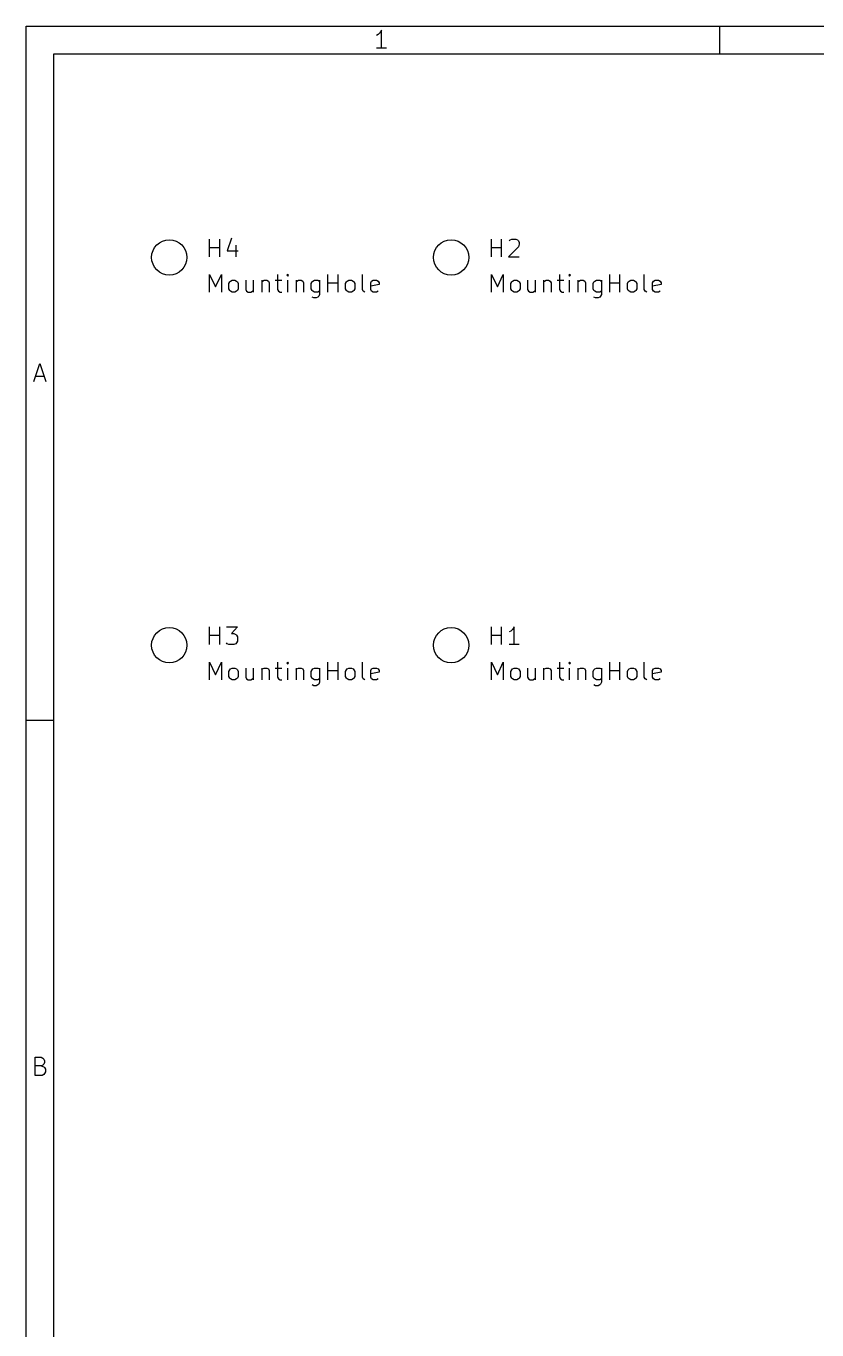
# Model space of a CAD drawing. Extents: x 0.4 to 11.3, y -7.9 to -0.4.
# Drawn here: x 0.394 to 2.638, y -4.092 to -0.394 of the extents above; entities that cross this region are included whole.
import ezdxf

# ---------------------------------------------------------------- set-up
doc = ezdxf.new("R2010")
doc.units = 0
doc.header["$MEASUREMENT"] = 0
doc.layers.add('CYAN2', color=4, linetype='CONTINUOUS')
doc.layers.add('RED2', color=1, linetype='CONTINUOUS')

msp = doc.modelspace()

# ---------------------------------------------------------------- linework, layer by layer
at = {"layer": 'CYAN2', "linetype": 'CONTINUOUS'}
for p, q in [((0.91472, -1.04813), (0.91472, -0.99813)), ((0.94329, -1.04813), (0.94329, -0.99813)), ((0.97662, -0.99575), (0.96472, -1.03146)), ((1.71472, -1.04813), (1.71472, -0.99813)), ((1.74329, -1.04813), (1.74329, -0.99813)), ((1.7671, -1.00051), (1.77186, -0.99813)), ((1.77186, -0.99813), (1.78377, -0.99813)), ((1.78377, -0.99813), (1.78853, -1.00051)), ((0.91472, -1.02194), (0.94329, -1.02194)), ((0.96472, -1.03146), (0.99567, -1.03146)), ((0.98853, -1.0148), (0.98853, -1.04813)), ((1.71472, -1.02194), (1.74329, -1.02194)), ((1.79091, -1.01956), (1.76234, -1.04813)), ((1.76472, -1.00289), (1.7671, -1.00051)), ((1.78853, -1.00051), (1.79091, -1.00289)), ((1.79091, -1.00289), (1.79329, -1.00765)), ((1.79329, -1.01242), (1.79091, -1.01956)), ((1.79329, -1.00765), (1.79329, -1.01242)), ((1.76234, -1.04813), (1.79329, -1.04813)), ((0.91472, -1.14813), (0.91472, -1.09813)), ((0.91472, -1.09813), (0.93139, -1.13385)), ((0.93139, -1.13385), (0.94805, -1.09813)), ((0.94805, -1.09813), (0.94805, -1.14813)), ((1.10757, -1.09813), (1.10757, -1.14099)), ((1.13614, -1.09813), (1.13376, -1.10051)), ((1.13376, -1.10051), (1.13614, -1.10289)), ((1.13852, -1.10051), (1.13614, -1.09813)), ((1.13614, -1.09813), (1.13614, -1.10289)), ((1.13614, -1.10289), (1.13852, -1.10051)), ((1.25042, -1.14813), (1.25042, -1.09813)), ((1.27899, -1.14813), (1.27899, -1.09813)), ((1.34804, -1.14099), (1.34804, -1.09813)), ((1.71472, -1.14813), (1.71472, -1.09813)), ((1.71472, -1.09813), (1.73139, -1.13385)), ((1.73139, -1.13385), (1.74805, -1.09813)), ((1.74805, -1.09813), (1.74805, -1.14813)), ((1.90757, -1.09813), (1.90757, -1.14099)), ((1.93614, -1.09813), (1.93376, -1.10051)), ((1.93376, -1.10051), (1.93614, -1.10289)), ((1.93852, -1.10051), (1.93614, -1.09813)), ((1.93614, -1.09813), (1.93614, -1.10289)), ((1.93614, -1.10289), (1.93852, -1.10051)), ((2.05042, -1.14813), (2.05042, -1.09813)), ((2.07899, -1.14813), (2.07899, -1.09813)), ((2.14804, -1.14099), (2.14804, -1.09813)), ((0.96948, -1.12432), (0.97186, -1.11956)), ((0.96948, -1.13861), (0.96948, -1.12432)), ((0.97186, -1.14337), (0.96948, -1.13861)), ((0.97186, -1.11956), (0.97424, -1.11718)), ((0.97424, -1.14575), (0.97186, -1.14337)), ((0.97424, -1.11718), (0.979, -1.1148)), ((0.979, -1.14813), (0.97424, -1.14575)), ((0.979, -1.1148), (0.98615, -1.1148)), ((0.98615, -1.1148), (0.99091, -1.11718)), ((0.99091, -1.14575), (0.98615, -1.14813)), ((0.99091, -1.11718), (0.99329, -1.11956)), ((0.99329, -1.14337), (0.99091, -1.14575)), ((0.99329, -1.11956), (0.99567, -1.12432)), ((0.99567, -1.13861), (0.99329, -1.14337)), ((0.99567, -1.12432), (0.99567, -1.13861)), ((1.01709, -1.1148), (1.01709, -1.14099)), ((1.01709, -1.14099), (1.01948, -1.14575)), ((1.01948, -1.14575), (1.02424, -1.14813)), ((1.03138, -1.14813), (1.03614, -1.14575)), ((1.03614, -1.14575), (1.03852, -1.14337)), ((1.03852, -1.1148), (1.03852, -1.14813)), ((1.06233, -1.1148), (1.06233, -1.14813)), ((1.06233, -1.11956), (1.06471, -1.11718)), ((1.06471, -1.11718), (1.06948, -1.1148)), ((1.06948, -1.1148), (1.07662, -1.1148)), ((1.07662, -1.1148), (1.08138, -1.11718)), ((1.08138, -1.11718), (1.08376, -1.12194)), ((1.08376, -1.12194), (1.08376, -1.14813)), ((1.10043, -1.1148), (1.11947, -1.1148)), ((1.10757, -1.14099), (1.10995, -1.14575)), ((1.10995, -1.14575), (1.11471, -1.14813)), ((1.13614, -1.14813), (1.13614, -1.1148)), ((1.15995, -1.1148), (1.15995, -1.14813)), ((1.15995, -1.11956), (1.16233, -1.11718)), ((1.16233, -1.11718), (1.16709, -1.1148)), ((1.16709, -1.1148), (1.17424, -1.1148)), ((1.17424, -1.1148), (1.179, -1.11718)), ((1.179, -1.11718), (1.18138, -1.12194)), ((1.18138, -1.12194), (1.18138, -1.14813)), ((1.20281, -1.12432), (1.20519, -1.11956)), ((1.20281, -1.13861), (1.20281, -1.12432)), ((1.20519, -1.14337), (1.20281, -1.13861)), ((1.20519, -1.11956), (1.20757, -1.11718)), ((1.20757, -1.14575), (1.20519, -1.14337)), ((1.20757, -1.11718), (1.21233, -1.1148)), ((1.21233, -1.14813), (1.20757, -1.14575)), ((1.21233, -1.1148), (1.22185, -1.1148)), ((1.22185, -1.1148), (1.22661, -1.11718)), ((1.22661, -1.14575), (1.22185, -1.14813)), ((1.22661, -1.1148), (1.22661, -1.15528)), ((1.25042, -1.12194), (1.27899, -1.12194)), ((1.30043, -1.12432), (1.3028, -1.11956)), ((1.30043, -1.13861), (1.30043, -1.12432)), ((1.3028, -1.14337), (1.30043, -1.13861)), ((1.3028, -1.11956), (1.30519, -1.11718)), ((1.30519, -1.14575), (1.3028, -1.14337)), ((1.30519, -1.11718), (1.30995, -1.1148)), ((1.30995, -1.14813), (1.30519, -1.14575)), ((1.30995, -1.1148), (1.31709, -1.1148)), ((1.31709, -1.1148), (1.32185, -1.11718)), ((1.32185, -1.14575), (1.31709, -1.14813)), ((1.32185, -1.11718), (1.32423, -1.11956)), ((1.32423, -1.14337), (1.32185, -1.14575)), ((1.32423, -1.11956), (1.32661, -1.12432)), ((1.32661, -1.13861), (1.32423, -1.14337)), ((1.32661, -1.12432), (1.32661, -1.13861)), ((1.35042, -1.14575), (1.34804, -1.14099)), ((1.35519, -1.14813), (1.35042, -1.14575)), ((1.37185, -1.12194), (1.37423, -1.11718)), ((1.37185, -1.14099), (1.37185, -1.12194)), ((1.39566, -1.1267), (1.37185, -1.13146)), ((1.37423, -1.14575), (1.37185, -1.14099)), ((1.37423, -1.11718), (1.37899, -1.1148)), ((1.37899, -1.14813), (1.37423, -1.14575)), ((1.37899, -1.1148), (1.38852, -1.1148)), ((1.38852, -1.1148), (1.39328, -1.11718)), ((1.39328, -1.14575), (1.38852, -1.14813)), ((1.39328, -1.11718), (1.39566, -1.12194)), ((1.39566, -1.12194), (1.39566, -1.1267)), ((1.76948, -1.12432), (1.77186, -1.11956)), ((1.76948, -1.13861), (1.76948, -1.12432)), ((1.77186, -1.14337), (1.76948, -1.13861)), ((1.77186, -1.11956), (1.77424, -1.11718)), ((1.77424, -1.14575), (1.77186, -1.14337)), ((1.77424, -1.11718), (1.779, -1.1148)), ((1.779, -1.14813), (1.77424, -1.14575)), ((1.779, -1.1148), (1.78615, -1.1148)), ((1.78615, -1.1148), (1.79091, -1.11718)), ((1.79091, -1.14575), (1.78615, -1.14813)), ((1.79091, -1.11718), (1.79329, -1.11956)), ((1.79329, -1.14337), (1.79091, -1.14575)), ((1.79329, -1.11956), (1.79567, -1.12432)), ((1.79567, -1.13861), (1.79329, -1.14337)), ((1.79567, -1.12432), (1.79567, -1.13861)), ((1.81709, -1.1148), (1.81709, -1.14099)), ((1.81709, -1.14099), (1.81948, -1.14575)), ((1.81948, -1.14575), (1.82424, -1.14813)), ((1.83138, -1.14813), (1.83614, -1.14575)), ((1.83614, -1.14575), (1.83852, -1.14337)), ((1.83852, -1.1148), (1.83852, -1.14813)), ((1.86233, -1.1148), (1.86233, -1.14813)), ((1.86233, -1.11956), (1.86471, -1.11718)), ((1.86471, -1.11718), (1.86948, -1.1148)), ((1.86948, -1.1148), (1.87662, -1.1148)), ((1.87662, -1.1148), (1.88138, -1.11718)), ((1.88138, -1.11718), (1.88376, -1.12194)), ((1.88376, -1.12194), (1.88376, -1.14813)), ((1.90043, -1.1148), (1.91947, -1.1148)), ((1.90757, -1.14099), (1.90995, -1.14575)), ((1.90995, -1.14575), (1.91471, -1.14813)), ((1.93614, -1.14813), (1.93614, -1.1148)), ((1.95995, -1.1148), (1.95995, -1.14813)), ((1.95995, -1.11956), (1.96233, -1.11718)), ((1.96233, -1.11718), (1.96709, -1.1148)), ((1.96709, -1.1148), (1.97424, -1.1148)), ((1.97424, -1.1148), (1.979, -1.11718)), ((1.979, -1.11718), (1.98138, -1.12194)), ((1.98138, -1.12194), (1.98138, -1.14813)), ((2.00281, -1.12432), (2.00519, -1.11956)), ((2.00281, -1.13861), (2.00281, -1.12432)), ((2.00519, -1.14337), (2.00281, -1.13861)), ((2.00519, -1.11956), (2.00757, -1.11718)), ((2.00757, -1.14575), (2.00519, -1.14337)), ((2.00757, -1.11718), (2.01233, -1.1148)), ((2.01233, -1.14813), (2.00757, -1.14575)), ((2.01233, -1.1148), (2.02185, -1.1148)), ((2.02185, -1.1148), (2.02661, -1.11718)), ((2.02661, -1.14575), (2.02185, -1.14813)), ((2.02661, -1.1148), (2.02661, -1.15528)), ((2.05042, -1.12194), (2.07899, -1.12194)), ((2.10043, -1.12432), (2.1028, -1.11956)), ((2.10043, -1.13861), (2.10043, -1.12432)), ((2.1028, -1.14337), (2.10043, -1.13861)), ((2.1028, -1.11956), (2.10519, -1.11718)), ((2.10519, -1.14575), (2.1028, -1.14337)), ((2.10519, -1.11718), (2.10995, -1.1148)), ((2.10995, -1.14813), (2.10519, -1.14575)), ((2.10995, -1.1148), (2.11709, -1.1148)), ((2.11709, -1.1148), (2.12185, -1.11718)), ((2.12185, -1.14575), (2.11709, -1.14813)), ((2.12185, -1.11718), (2.12423, -1.11956)), ((2.12423, -1.14337), (2.12185, -1.14575)), ((2.12423, -1.11956), (2.12661, -1.12432)), ((2.12661, -1.13861), (2.12423, -1.14337)), ((2.12661, -1.12432), (2.12661, -1.13861)), ((2.15042, -1.14575), (2.14804, -1.14099)), ((2.15519, -1.14813), (2.15042, -1.14575)), ((2.17185, -1.12194), (2.17423, -1.11718)), ((2.17185, -1.14099), (2.17185, -1.12194)), ((2.19566, -1.1267), (2.17185, -1.13146)), ((2.17423, -1.14575), (2.17185, -1.14099)), ((2.17423, -1.11718), (2.17899, -1.1148)), ((2.17899, -1.14813), (2.17423, -1.14575)), ((2.17899, -1.1148), (2.18852, -1.1148)), ((2.18852, -1.1148), (2.19328, -1.11718)), ((2.19328, -1.14575), (2.18852, -1.14813)), ((2.19328, -1.11718), (2.19566, -1.12194)), ((2.19566, -1.12194), (2.19566, -1.1267)), ((0.98615, -1.14813), (0.979, -1.14813)), ((1.02424, -1.14813), (1.03138, -1.14813)), ((1.11471, -1.14813), (1.11947, -1.14813)), ((1.20995, -1.1648), (1.20519, -1.16242)), ((1.21709, -1.1648), (1.20995, -1.1648)), ((1.22185, -1.14813), (1.21233, -1.14813)), ((1.22185, -1.16242), (1.21709, -1.1648)), ((1.22423, -1.16004), (1.22185, -1.16242)), ((1.22661, -1.15528), (1.22423, -1.16004)), ((1.31709, -1.14813), (1.30995, -1.14813)), ((1.38852, -1.14813), (1.37899, -1.14813)), ((1.78615, -1.14813), (1.779, -1.14813)), ((1.82424, -1.14813), (1.83138, -1.14813)), ((1.91471, -1.14813), (1.91947, -1.14813)), ((2.00995, -1.1648), (2.00519, -1.16242)), ((2.01709, -1.1648), (2.00995, -1.1648)), ((2.02185, -1.14813), (2.01233, -1.14813)), ((2.02185, -1.16242), (2.01709, -1.1648)), ((2.02423, -1.16004), (2.02185, -1.16242)), ((2.02661, -1.15528), (2.02423, -1.16004)), ((2.11709, -1.14813), (2.10995, -1.14813)), ((2.18852, -1.14813), (2.17899, -1.14813)), ((0.91472, -2.14813), (0.91472, -2.09813)), ((0.94329, -2.14813), (0.94329, -2.09813)), ((0.96234, -2.09813), (0.99329, -2.09813)), ((0.99329, -2.09813), (0.97662, -2.11718)), ((1.71472, -2.14813), (1.71472, -2.09813)), ((1.74329, -2.14813), (1.74329, -2.09813)), ((1.77424, -2.10528), (1.76948, -2.11004)), ((1.779, -2.09813), (1.77424, -2.10528)), ((1.779, -2.14813), (1.779, -2.09813)), ((0.91472, -2.12194), (0.94329, -2.12194)), ((0.96472, -2.14575), (0.96234, -2.14337)), ((0.97662, -2.11718), (0.98377, -2.11718)), ((0.98377, -2.11718), (0.98853, -2.11956)), ((0.98853, -2.11956), (0.99091, -2.12194)), ((0.99091, -2.14337), (0.98853, -2.14575)), ((0.99091, -2.12194), (0.99329, -2.1267)), ((0.99329, -2.13861), (0.99091, -2.14337)), ((0.99329, -2.1267), (0.99329, -2.13861)), ((1.71472, -2.12194), (1.74329, -2.12194)), ((1.76948, -2.11004), (1.76472, -2.11242)), ((0.96948, -2.14813), (0.96472, -2.14575)), ((0.98377, -2.14813), (0.96948, -2.14813)), ((0.98853, -2.14575), (0.98377, -2.14813)), ((1.79329, -2.14813), (1.76472, -2.14813)), ((0.91472, -2.24813), (0.91472, -2.19813)), ((0.91472, -2.19813), (0.93139, -2.23385)), ((0.93139, -2.23385), (0.94805, -2.19813)), ((0.94805, -2.19813), (0.94805, -2.24813)), ((0.97186, -2.21956), (0.97424, -2.21718)), ((0.97424, -2.21718), (0.979, -2.2148)), ((0.979, -2.2148), (0.98615, -2.2148)), ((0.98615, -2.2148), (0.99091, -2.21718)), ((0.99091, -2.21718), (0.99329, -2.21956)), ((1.01709, -2.2148), (1.01709, -2.24099)), ((1.03852, -2.2148), (1.03852, -2.24813)), ((1.06233, -2.2148), (1.06233, -2.24813)), ((1.06233, -2.21956), (1.06471, -2.21718)), ((1.06471, -2.21718), (1.06948, -2.2148)), ((1.06948, -2.2148), (1.07662, -2.2148)), ((1.07662, -2.2148), (1.08138, -2.21718)), ((1.08138, -2.21718), (1.08376, -2.22194)), ((1.10043, -2.2148), (1.11947, -2.2148)), ((1.10757, -2.19813), (1.10757, -2.24099)), ((1.13614, -2.19813), (1.13376, -2.20051)), ((1.13376, -2.20051), (1.13614, -2.20289)), ((1.13852, -2.20051), (1.13614, -2.19813)), ((1.13614, -2.19813), (1.13614, -2.20289)), ((1.13614, -2.20289), (1.13852, -2.20051)), ((1.13614, -2.24813), (1.13614, -2.2148)), ((1.15995, -2.2148), (1.15995, -2.24813)), ((1.15995, -2.21956), (1.16233, -2.21718)), ((1.16233, -2.21718), (1.16709, -2.2148)), ((1.16709, -2.2148), (1.17424, -2.2148)), ((1.17424, -2.2148), (1.179, -2.21718)), ((1.179, -2.21718), (1.18138, -2.22194)), ((1.20519, -2.21956), (1.20757, -2.21718)), ((1.20757, -2.21718), (1.21233, -2.2148)), ((1.21233, -2.2148), (1.22185, -2.2148)), ((1.22185, -2.2148), (1.22661, -2.21718)), ((1.22661, -2.2148), (1.22661, -2.25528)), ((1.25042, -2.24813), (1.25042, -2.19813)), ((1.27899, -2.24813), (1.27899, -2.19813)), ((1.3028, -2.21956), (1.30519, -2.21718)), ((1.30519, -2.21718), (1.30995, -2.2148)), ((1.30995, -2.2148), (1.31709, -2.2148)), ((1.31709, -2.2148), (1.32185, -2.21718)), ((1.32185, -2.21718), (1.32423, -2.21956)), ((1.34804, -2.24099), (1.34804, -2.19813)), ((1.37185, -2.22194), (1.37423, -2.21718)), ((1.37423, -2.21718), (1.37899, -2.2148)), ((1.37899, -2.2148), (1.38852, -2.2148)), ((1.38852, -2.2148), (1.39328, -2.21718)), ((1.39328, -2.21718), (1.39566, -2.22194)), ((1.71472, -2.24813), (1.71472, -2.19813)), ((1.71472, -2.19813), (1.73139, -2.23385)), ((1.73139, -2.23385), (1.74805, -2.19813)), ((1.74805, -2.19813), (1.74805, -2.24813)), ((1.77186, -2.21956), (1.77424, -2.21718)), ((1.77424, -2.21718), (1.779, -2.2148)), ((1.779, -2.2148), (1.78615, -2.2148)), ((1.78615, -2.2148), (1.79091, -2.21718)), ((1.79091, -2.21718), (1.79329, -2.21956)), ((1.81709, -2.2148), (1.81709, -2.24099)), ((1.83852, -2.2148), (1.83852, -2.24813)), ((1.86233, -2.2148), (1.86233, -2.24813)), ((1.86233, -2.21956), (1.86471, -2.21718)), ((1.86471, -2.21718), (1.86948, -2.2148)), ((1.86948, -2.2148), (1.87662, -2.2148)), ((1.87662, -2.2148), (1.88138, -2.21718)), ((1.88138, -2.21718), (1.88376, -2.22194)), ((1.90043, -2.2148), (1.91947, -2.2148)), ((1.90757, -2.19813), (1.90757, -2.24099)), ((1.93614, -2.19813), (1.93376, -2.20051)), ((1.93376, -2.20051), (1.93614, -2.20289)), ((1.93852, -2.20051), (1.93614, -2.19813)), ((1.93614, -2.19813), (1.93614, -2.20289)), ((1.93614, -2.20289), (1.93852, -2.20051)), ((1.93614, -2.24813), (1.93614, -2.2148)), ((1.95995, -2.2148), (1.95995, -2.24813)), ((1.95995, -2.21956), (1.96233, -2.21718)), ((1.96233, -2.21718), (1.96709, -2.2148)), ((1.96709, -2.2148), (1.97424, -2.2148)), ((1.97424, -2.2148), (1.979, -2.21718)), ((1.979, -2.21718), (1.98138, -2.22194)), ((2.00519, -2.21956), (2.00757, -2.21718)), ((2.00757, -2.21718), (2.01233, -2.2148)), ((2.01233, -2.2148), (2.02185, -2.2148)), ((2.02185, -2.2148), (2.02661, -2.21718)), ((2.02661, -2.2148), (2.02661, -2.25528)), ((2.05042, -2.24813), (2.05042, -2.19813)), ((2.07899, -2.24813), (2.07899, -2.19813)), ((2.1028, -2.21956), (2.10519, -2.21718)), ((2.10519, -2.21718), (2.10995, -2.2148)), ((2.10995, -2.2148), (2.11709, -2.2148)), ((2.11709, -2.2148), (2.12185, -2.21718)), ((2.12185, -2.21718), (2.12423, -2.21956)), ((2.14804, -2.24099), (2.14804, -2.19813)), ((2.17185, -2.22194), (2.17423, -2.21718)), ((2.17423, -2.21718), (2.17899, -2.2148)), ((2.17899, -2.2148), (2.18852, -2.2148)), ((2.18852, -2.2148), (2.19328, -2.21718)), ((2.19328, -2.21718), (2.19566, -2.22194)), ((0.96948, -2.22432), (0.97186, -2.21956)), ((0.96948, -2.23861), (0.96948, -2.22432)), ((0.97186, -2.24337), (0.96948, -2.23861)), ((0.97424, -2.24575), (0.97186, -2.24337)), ((0.979, -2.24813), (0.97424, -2.24575)), ((0.98615, -2.24813), (0.979, -2.24813)), ((0.99091, -2.24575), (0.98615, -2.24813)), ((0.99329, -2.24337), (0.99091, -2.24575)), ((0.99329, -2.21956), (0.99567, -2.22432)), ((0.99567, -2.23861), (0.99329, -2.24337)), ((0.99567, -2.22432), (0.99567, -2.23861)), ((1.01709, -2.24099), (1.01948, -2.24575)), ((1.01948, -2.24575), (1.02424, -2.24813)), ((1.02424, -2.24813), (1.03138, -2.24813)), ((1.03138, -2.24813), (1.03614, -2.24575)), ((1.03614, -2.24575), (1.03852, -2.24337)), ((1.08376, -2.22194), (1.08376, -2.24813)), ((1.10757, -2.24099), (1.10995, -2.24575)), ((1.10995, -2.24575), (1.11471, -2.24813)), ((1.11471, -2.24813), (1.11947, -2.24813)), ((1.18138, -2.22194), (1.18138, -2.24813)), ((1.20281, -2.22432), (1.20519, -2.21956)), ((1.20281, -2.23861), (1.20281, -2.22432)), ((1.20519, -2.24337), (1.20281, -2.23861)), ((1.20757, -2.24575), (1.20519, -2.24337)), ((1.21233, -2.24813), (1.20757, -2.24575)), ((1.22185, -2.24813), (1.21233, -2.24813)), ((1.22661, -2.24575), (1.22185, -2.24813)), ((1.22661, -2.25528), (1.22423, -2.26004)), ((1.25042, -2.22194), (1.27899, -2.22194)), ((1.30043, -2.22432), (1.3028, -2.21956)), ((1.30043, -2.23861), (1.30043, -2.22432)), ((1.3028, -2.24337), (1.30043, -2.23861)), ((1.30519, -2.24575), (1.3028, -2.24337)), ((1.30995, -2.24813), (1.30519, -2.24575)), ((1.31709, -2.24813), (1.30995, -2.24813)), ((1.32185, -2.24575), (1.31709, -2.24813)), ((1.32423, -2.24337), (1.32185, -2.24575)), ((1.32423, -2.21956), (1.32661, -2.22432)), ((1.32661, -2.23861), (1.32423, -2.24337)), ((1.32661, -2.22432), (1.32661, -2.23861)), ((1.35042, -2.24575), (1.34804, -2.24099)), ((1.35519, -2.24813), (1.35042, -2.24575)), ((1.37185, -2.24099), (1.37185, -2.22194)), ((1.39566, -2.2267), (1.37185, -2.23146)), ((1.37423, -2.24575), (1.37185, -2.24099)), ((1.37899, -2.24813), (1.37423, -2.24575)), ((1.38852, -2.24813), (1.37899, -2.24813)), ((1.39328, -2.24575), (1.38852, -2.24813)), ((1.39566, -2.22194), (1.39566, -2.2267)), ((1.76948, -2.22432), (1.77186, -2.21956)), ((1.76948, -2.23861), (1.76948, -2.22432)), ((1.77186, -2.24337), (1.76948, -2.23861)), ((1.77424, -2.24575), (1.77186, -2.24337)), ((1.779, -2.24813), (1.77424, -2.24575)), ((1.78615, -2.24813), (1.779, -2.24813)), ((1.79091, -2.24575), (1.78615, -2.24813)), ((1.79329, -2.24337), (1.79091, -2.24575)), ((1.79329, -2.21956), (1.79567, -2.22432)), ((1.79567, -2.23861), (1.79329, -2.24337)), ((1.79567, -2.22432), (1.79567, -2.23861)), ((1.81709, -2.24099), (1.81948, -2.24575)), ((1.81948, -2.24575), (1.82424, -2.24813)), ((1.82424, -2.24813), (1.83138, -2.24813)), ((1.83138, -2.24813), (1.83614, -2.24575)), ((1.83614, -2.24575), (1.83852, -2.24337)), ((1.88376, -2.22194), (1.88376, -2.24813)), ((1.90757, -2.24099), (1.90995, -2.24575)), ((1.90995, -2.24575), (1.91471, -2.24813)), ((1.91471, -2.24813), (1.91947, -2.24813)), ((1.98138, -2.22194), (1.98138, -2.24813)), ((2.00281, -2.22432), (2.00519, -2.21956)), ((2.00281, -2.23861), (2.00281, -2.22432)), ((2.00519, -2.24337), (2.00281, -2.23861)), ((2.00757, -2.24575), (2.00519, -2.24337)), ((2.01233, -2.24813), (2.00757, -2.24575)), ((2.02185, -2.24813), (2.01233, -2.24813)), ((2.02661, -2.24575), (2.02185, -2.24813)), ((2.02661, -2.25528), (2.02423, -2.26004)), ((2.05042, -2.22194), (2.07899, -2.22194)), ((2.10043, -2.22432), (2.1028, -2.21956)), ((2.10043, -2.23861), (2.10043, -2.22432)), ((2.1028, -2.24337), (2.10043, -2.23861)), ((2.10519, -2.24575), (2.1028, -2.24337)), ((2.10995, -2.24813), (2.10519, -2.24575)), ((2.11709, -2.24813), (2.10995, -2.24813)), ((2.12185, -2.24575), (2.11709, -2.24813)), ((2.12423, -2.24337), (2.12185, -2.24575)), ((2.12423, -2.21956), (2.12661, -2.22432)), ((2.12661, -2.23861), (2.12423, -2.24337)), ((2.12661, -2.22432), (2.12661, -2.23861)), ((2.15042, -2.24575), (2.14804, -2.24099)), ((2.15519, -2.24813), (2.15042, -2.24575)), ((2.17185, -2.24099), (2.17185, -2.22194)), ((2.19566, -2.2267), (2.17185, -2.23146)), ((2.17423, -2.24575), (2.17185, -2.24099)), ((2.17899, -2.24813), (2.17423, -2.24575)), ((2.18852, -2.24813), (2.17899, -2.24813)), ((2.19328, -2.24575), (2.18852, -2.24813)), ((2.19566, -2.22194), (2.19566, -2.2267)), ((1.20995, -2.2648), (1.20519, -2.26242)), ((1.21709, -2.2648), (1.20995, -2.2648)), ((1.22185, -2.26242), (1.21709, -2.2648)), ((1.22423, -2.26004), (1.22185, -2.26242)), ((2.00995, -2.2648), (2.00519, -2.26242)), ((2.01709, -2.2648), (2.00995, -2.2648)), ((2.02185, -2.26242), (2.01709, -2.2648)), ((2.02423, -2.26004), (2.02185, -2.26242))]:
    msp.add_line(p, q, dxfattribs=at)
at = {"layer": 'RED2', "linetype": 'CONTINUOUS'}
for p, q in [((0.3937, -0.3937), (11.2993, -0.3937)), ((0.3937, -7.8743), (0.3937, -0.3937)), ((1.40232, -0.40557), (1.39745, -0.41288)), ((1.40232, -0.45675), (1.40232, -0.40557)), ((2.3622, -0.47244), (2.3622, -0.3937)), ((1.39257, -0.41776), (1.3877, -0.42019)), ((1.39745, -0.41288), (1.39257, -0.41776)), ((0.47244, -0.47244), (11.2206, -0.47244)), ((0.47244, -7.79556), (0.47244, -0.47244)), ((1.41694, -0.45675), (1.3877, -0.45675)), ((0.41601, -1.40163), (0.43307, -1.35045)), ((0.43307, -1.35045), (0.45013, -1.40163)), ((0.42089, -1.38701), (0.44526, -1.38701)), ((0.3937, -2.3622), (0.47244, -2.3622)), ((0.41967, -3.37014), (0.41967, -3.31896)), ((0.41967, -3.31896), (0.43672, -3.31896)), ((0.43672, -3.31896), (0.4416, -3.32139)), ((0.4416, -3.32139), (0.44404, -3.32383)), ((0.44404, -3.32383), (0.44647, -3.3287)), ((0.44647, -3.3287), (0.44647, -3.33358)), ((0.43672, -3.34333), (0.41967, -3.34333)), ((0.4416, -3.34089), (0.43672, -3.34333)), ((0.43672, -3.34333), (0.44404, -3.34576)), ((0.44404, -3.33845), (0.4416, -3.34089)), ((0.44647, -3.33358), (0.44404, -3.33845)), ((0.44404, -3.34576), (0.44647, -3.3482)), ((0.44647, -3.36526), (0.44404, -3.3677)), ((0.44647, -3.3482), (0.44891, -3.35307)), ((0.44891, -3.36039), (0.44647, -3.36526)), ((0.44891, -3.35307), (0.44891, -3.36039)), ((0.43916, -3.37014), (0.41967, -3.37014)), ((0.44404, -3.3677), (0.43916, -3.37014))]:
    msp.add_line(p, q, dxfattribs=at)
at = {"layer": 'RED2'}
for centre in [(0.8, -1.05), (1.6, -1.05), (0.8, -2.15), (1.6, -2.15)]:
    msp.add_circle(centre, 0.05, dxfattribs=at)

doc.saveas('drawing.dxf')
